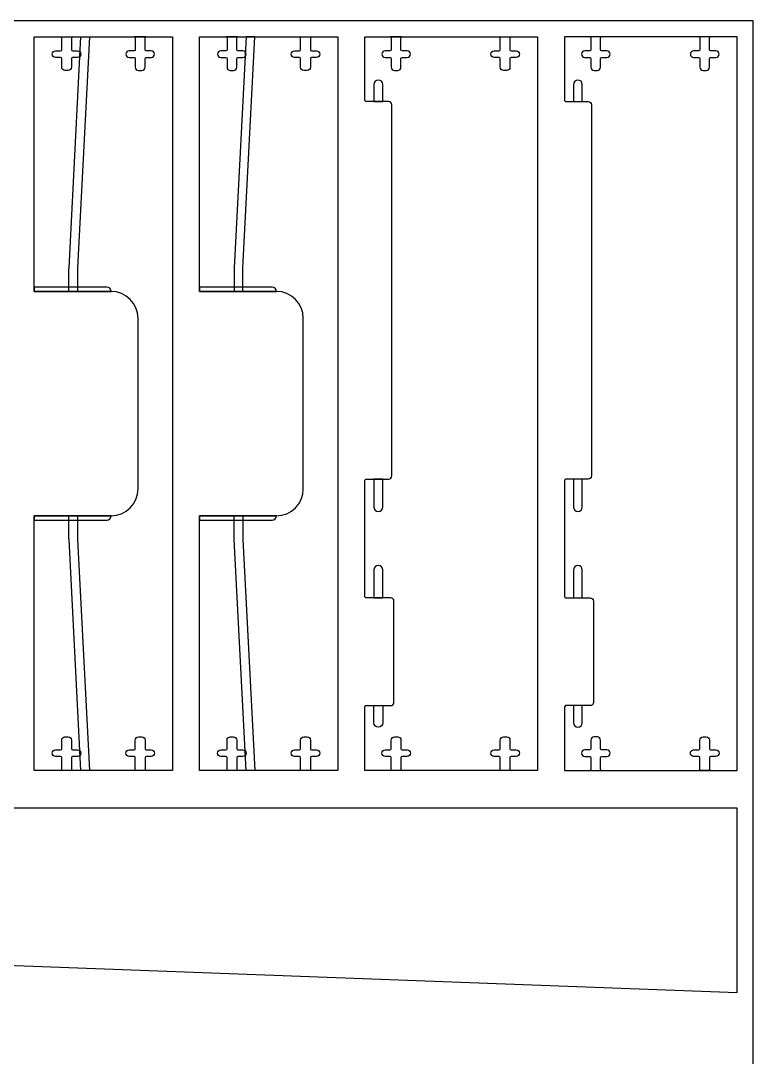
# Model space of a CAD drawing. Extents: x 150 to 6088, y 37 to 2750.
# Drawn here: x 3821 to 4500, y 1739 to 2700 of the extents above; entities that cross this region are included whole.
import ezdxf

# ---------------------------------------------------------------- set-up
doc = ezdxf.new("R2010")
doc.units = 0
doc.layers.add('00_Layout', color=7, linetype='CONTINUOUS')

msp = doc.modelspace()

# ---------------------------------------------------------------- linework, layer by layer
at = {"layer": '00_Layout', "color": 7}
for p, q in [((4499.990216, 2699.994092), (3249.992787, 2699.994092)), ((4499.990216, 200.007103), (4499.990216, 2699.994092)), ((3833.590914, 2449.010819), (3833.590914, 2684.99225)), ((3833.590914, 2684.99225), (3858.091277, 2684.99225)), ((3858.091277, 2684.997145), (3869.091306, 2684.997145)), ((3858.091277, 2684.99225), (3869.089983, 2684.99225)), ((3859.0914, 2673.107192), (3859.0914, 2684.007605)), ((3865.844081, 2471.015903), (3876.791987, 2684.99488)), ((3868.091977, 2684.007605), (3868.091977, 2673.107192)), ((3869.089983, 2684.99225), (3926.290129, 2684.99225)), ((3884.792969, 2684.99488), (3873.844535, 2471.015982)), ((3876.791987, 2684.99488), (3884.792969, 2684.99488)), ((3926.290129, 2684.99225), (3937.29148, 2684.99225)), ((3937.290422, 2684.997145), (3926.290394, 2684.997145)), ((3927.290517, 2684.007605), (3927.290517, 2673.107192)), ((3936.28977, 2673.107192), (3936.28977, 2684.007605)), ((3937.29148, 2684.99225), (3961.791844, 2684.99225)), ((3961.791844, 2684.99225), (3961.791844, 2005.003909)), ((3986.789623, 2449.010819), (3986.789623, 2684.99225)), ((3986.789623, 2684.99225), (4011.289986, 2684.99225)), ((4011.289986, 2684.99225), (4022.291337, 2684.99225)), ((4022.290279, 2684.997145), (4011.290251, 2684.997145)), ((4012.290374, 2684.007605), (4012.290374, 2673.107192)), ((4029.993341, 2684.99488), (4019.041996, 2471.015903)), ((4021.289627, 2673.107192), (4021.289627, 2684.007605)), ((4022.291337, 2684.99225), (4079.491484, 2684.99225)), ((4027.050917, 2471.015982), (4037.983741, 2684.99488)), ((4037.983741, 2684.99488), (4029.993341, 2684.99488)), ((4079.490955, 2684.997145), (4090.490718, 2684.997145)), ((4079.491484, 2684.99225), (4090.490189, 2684.99225)), ((4080.490813, 2673.107192), (4080.490813, 2684.007605)), ((4089.491389, 2684.007605), (4089.491389, 2673.107192)), ((4090.490189, 2684.99225), (4114.990552, 2684.99225)), ((4114.990552, 2684.99225), (4114.990552, 2005.003909)), ((4139.990977, 2625.990295), (4139.990977, 2684.99225)), ((4139.990977, 2684.99225), (4163.491218, 2684.99225)), ((4174.490452, 2684.997145), (4163.490424, 2684.997145)), ((4163.491218, 2684.99225), (4174.489923, 2684.99225)), ((4164.490547, 2684.007605), (4164.490547, 2673.107192)), ((4173.491123, 2673.107192), (4173.491123, 2684.007605)), ((4174.489923, 2684.99225), (4264.490394, 2684.99225)), ((4264.49013, 2684.997145), (4275.489364, 2684.997145)), ((4264.490394, 2684.99225), (4275.489099, 2684.99225)), ((4265.489459, 2673.107192), (4265.489459, 2684.007605)), ((4274.488977, 2684.007605), (4274.488977, 2673.107192)), ((4275.489099, 2684.99225), (4299.989463, 2684.99225)), ((4299.989463, 2684.99225), (4299.989463, 2005.003909)), ((4348.490128, 2684.99225), (4324.989888, 2684.99225)), ((4324.989888, 2684.99225), (4324.989888, 2625.990295)), ((4359.489892, 2684.997145), (4348.489864, 2684.997145)), ((4359.488834, 2684.99225), (4348.490128, 2684.99225)), ((4349.489987, 2684.007605), (4349.489987, 2673.107192)), ((4358.490563, 2673.107192), (4358.490563, 2684.007605)), ((4449.489305, 2684.99225), (4359.488834, 2684.99225)), ((4460.489862, 2684.997145), (4449.489305, 2684.997145)), ((4460.490656, 2684.99225), (4449.489305, 2684.99225)), ((4450.489692, 2684.007605), (4450.489692, 2673.107192)), ((4459.490268, 2673.107192), (4459.490268, 2684.007605)), ((4484.988373, 2684.99225), (4460.490656, 2684.99225)), ((4484.988373, 2005.003644), (4484.988373, 2684.99225)), ((3853.341752, 2672.104556), (3858.091277, 2672.104556)), ((3869.092099, 2672.104556), (3873.843212, 2672.104556)), ((3926.290394, 2672.104556), (3921.540604, 2672.104556)), ((3942.039418, 2672.104556), (3937.289893, 2672.104556)), ((4011.290251, 2672.104556), (4006.540461, 2672.104556)), ((4027.039275, 2672.104556), (4022.28975, 2672.104556)), ((4074.739842, 2672.104556), (4079.490955, 2672.104556)), ((4090.491512, 2672.104556), (4095.241037, 2672.104556)), ((4163.490424, 2672.104556), (4158.739312, 2672.104556)), ((4179.240771, 2672.104556), (4174.491246, 2672.104556)), ((4259.741134, 2672.104556), (4264.49013, 2672.104556)), ((4275.489364, 2672.104556), (4280.240477, 2672.104556)), ((4348.489864, 2672.104556), (4343.740339, 2672.104556)), ((4364.241534, 2672.104556), (4359.490686, 2672.104556)), ((4449.489305, 2672.104556), (4444.73925, 2672.104556)), ((4465.239387, 2672.104556), (4460.489862, 2672.104556)), ((3850.341119, 2669.006689), (3850.341119, 2669.096382)), ((3858.091277, 2665.998648), (3853.341752, 2665.998648)), ((3859.0914, 2657.000717), (3859.0914, 2664.995879)), ((3868.091977, 2664.995879), (3868.091447, 2657.000717)), ((3873.843212, 2665.998648), (3869.092099, 2665.998648)), ((3876.842522, 2669.096382), (3876.842522, 2669.006689)), ((3918.5405, 2669.096382), (3918.5405, 2669.006689)), ((3921.540604, 2665.998648), (3926.290394, 2665.998648)), ((3927.290517, 2664.995879), (3927.290252, 2657.000717)), ((3936.290299, 2657.000717), (3936.290299, 2664.995879)), ((3937.289893, 2665.998648), (3942.039418, 2665.998648)), ((3937.290157, 2665.998648), (3937.289893, 2665.998648)), ((3945.039522, 2669.006689), (3945.039522, 2669.096382)), ((4003.540357, 2669.096382), (4003.540357, 2669.006689)), ((4006.540461, 2665.998648), (4011.290251, 2665.998648)), ((4012.290374, 2664.995879), (4012.290374, 2657.000717)), ((4021.290421, 2657.000717), (4021.290421, 2664.995879)), ((4022.28975, 2665.998648), (4027.039275, 2665.998648)), ((4022.290279, 2665.998648), (4022.28975, 2665.998648)), ((4030.039379, 2669.006689), (4030.039379, 2669.096382)), ((4071.740267, 2669.006689), (4071.740267, 2669.096382)), ((4079.490955, 2665.998648), (4074.739842, 2665.998648)), ((4079.491484, 2665.998648), (4079.490955, 2665.998648)), ((4080.491607, 2657.000717), (4080.491607, 2664.995879)), ((4089.491389, 2664.995879), (4089.491389, 2657.000717)), ((4095.241037, 2665.998648), (4090.491512, 2665.998648)), ((4098.241406, 2669.096382), (4098.241406, 2669.006689)), ((4155.739737, 2669.096382), (4155.739737, 2669.006689)), ((4158.739312, 2665.998648), (4163.490424, 2665.998648)), ((4164.490547, 2664.995879), (4164.491341, 2657.000717)), ((4173.491123, 2657.000717), (4173.491123, 2664.995879)), ((4174.491246, 2665.998648), (4179.240771, 2665.998648)), ((4182.241404, 2669.006689), (4182.241404, 2669.096382)), ((4256.740501, 2669.006689), (4256.740501, 2669.096382)), ((4264.490659, 2665.998648), (4259.740869, 2665.998648)), ((4265.490782, 2657.000717), (4265.490782, 2664.995879)), ((4274.492945, 2664.995879), (4274.490564, 2657.000717)), ((4280.243916, 2665.998648), (4275.492804, 2665.998648)), ((4283.239258, 2669.096382), (4283.241903, 2669.006689)), ((4340.739706, 2669.096382), (4340.739706, 2669.006689)), ((4343.740339, 2665.998648), (4348.489864, 2665.998648)), ((4349.489987, 2664.995879), (4349.489987, 2657.000717)), ((4358.489769, 2657.000717), (4358.489769, 2664.995879)), ((4359.489892, 2665.998648), (4359.490686, 2665.998648)), ((4359.490686, 2665.998648), (4364.241534, 2665.998648)), ((4367.241108, 2669.006689), (4367.241108, 2669.096382)), ((4441.739411, 2669.096382), (4441.739411, 2669.006689)), ((4444.739515, 2665.998648), (4449.489305, 2665.998648)), ((4450.489163, 2664.995879), (4450.489163, 2657.000717)), ((4459.48921, 2657.000717), (4459.48921, 2664.995879)), ((4460.489333, 2665.998648), (4460.489862, 2665.998648)), ((4460.489862, 2665.998648), (4465.239387, 2665.998648)), ((4468.239756, 2669.006689), (4468.239756, 2669.096382)), ((3865.090814, 2654.005773), (3862.091769, 2654.005773)), ((3930.290091, 2654.005773), (3933.29046, 2654.005773)), ((4015.290213, 2654.005773), (4018.290581, 2654.005773)), ((4086.491285, 2654.005773), (4083.491181, 2654.005773)), ((4167.490651, 2654.005773), (4170.491019, 2654.005773)), ((4271.489931, 2654.005773), (4268.49115, 2654.005773)), ((4352.490355, 2654.005773), (4355.490459, 2654.005773)), ((4453.489531, 2654.005773), (4456.489635, 2654.005773)), ((4152.491454, 2644.99325), (4152.490661, 2644.99325)), ((4337.489306, 2644.99325), (4337.489571, 2644.99325)), ((4148.440692, 2640.945571), (4148.440692, 2625.011339)), ((4156.541423, 2625.011339), (4156.541423, 2640.945571)), ((4333.439603, 2640.945571), (4333.439603, 2625.011339)), ((4341.53901, 2625.011339), (4341.53901, 2640.945571)), ((4140.9911, 2625.011339), (4139.990977, 2625.990295)), ((4148.439105, 2625.011339), (4140.9911, 2625.011339)), ((4156.540629, 2625.011339), (4148.439105, 2625.011339)), ((4148.440692, 2625.011339), (4156.541423, 2625.011339)), ((4161.940498, 2625.006708), (4156.540629, 2625.011339)), ((4324.989888, 2625.990295), (4325.990011, 2625.011339)), ((4325.990011, 2625.011339), (4333.440661, 2625.011339)), ((4333.439603, 2625.011339), (4341.53901, 2625.011339)), ((4333.440661, 2625.011339), (4341.539539, 2625.011339)), ((4341.539539, 2625.011339), (4346.939673, 2625.006708)), ((4164.990079, 2278.058925), (4164.990079, 2621.947391)), ((4349.989519, 2621.947391), (4349.989519, 2278.05866)), ((3865.844875, 2471.015903), (3865.844081, 2471.015903)), ((3865.793811, 2453.093384), (3865.793811, 2468.971445)), ((3873.792148, 2468.971445), (3873.792148, 2453.093384)), ((4018.989344, 2468.971445), (4018.986699, 2453.093384)), ((4027.003556, 2453.093384), (4026.998265, 2468.971445)), ((3865.793546, 2453.093384), (3833.593824, 2453.093384)), ((3833.593824, 2453.093384), (3833.593824, 2448.994997)), ((3873.791883, 2453.093384), (3865.793546, 2453.093384)), ((3865.793811, 2448.994997), (3865.793811, 2453.093384)), ((3900.792553, 2453.093384), (3873.791883, 2453.093384)), ((3873.792148, 2453.093384), (3873.792148, 2448.994997)), ((4018.986699, 2453.093384), (3986.792269, 2453.093384)), ((3986.792269, 2453.093384), (3986.792269, 2448.994997)), ((4018.986699, 2453.093384), (4018.986699, 2448.994997)), ((4027.003556, 2453.093384), (4018.986699, 2453.093384)), ((4027.003556, 2448.994997), (4027.003556, 2453.093384)), ((4053.991527, 2453.093384), (4027.003556, 2453.093384)), ((4053.991262, 2453.093966), (4053.991527, 2453.093384)), ((3904.790399, 2449.006586), (3833.590914, 2449.010819)), ((3833.593824, 2448.994997), (3865.793282, 2448.994997)), ((3865.793282, 2448.994997), (3873.791618, 2448.994997)), ((3873.792148, 2448.994997), (3865.793811, 2448.994997)), ((3873.791618, 2448.994997), (3904.792516, 2448.994415)), ((3904.792516, 2448.994415), (3904.792516, 2449.093872)), ((4057.99096, 2449.006586), (3986.789623, 2449.010819)), ((3986.792269, 2448.994997), (4018.986699, 2448.994997)), ((4018.986699, 2448.994997), (4027.003556, 2448.994997)), ((4018.986699, 2448.994997), (4027.003556, 2448.994997)), ((4027.003556, 2448.994997), (4057.986197, 2448.994997)), ((4057.986197, 2448.994997), (4057.988843, 2449.094454)), ((3929.790559, 2266.00091), (3929.790559, 2424.005103)), ((4082.990326, 2266.00091), (4082.990326, 2424.005103)), ((4139.990977, 2274.016418), (4140.9911, 2274.995374)), ((4139.990977, 2166.003152), (4139.990977, 2274.016418)), ((4140.9911, 2274.995374), (4148.439105, 2274.995374)), ((4156.539041, 2274.994739), (4148.438311, 2274.994739)), ((4148.438311, 2274.994739), (4148.438311, 2249.059279)), ((4148.439105, 2274.995374), (4156.540629, 2274.995374)), ((4156.539041, 2249.059279), (4156.539041, 2274.994739)), ((4156.540629, 2274.995374), (4161.940498, 2274.999607)), ((4325.990011, 2274.995109), (4324.989888, 2274.016153)), ((4324.989888, 2274.016153), (4324.989888, 2166.002888)), ((4333.440661, 2274.995109), (4325.990011, 2274.995109)), ((4341.539539, 2274.995109), (4333.440661, 2274.995109)), ((4341.539804, 2274.994739), (4333.440661, 2274.994739)), ((4333.440661, 2274.994739), (4333.440661, 2249.059279)), ((4346.939673, 2274.999343), (4341.539539, 2274.995109)), ((4341.540333, 2249.059279), (4341.539804, 2274.994739)), ((4346.939673, 2274.999343), (4346.939673, 2274.999343)), ((3833.590914, 2240.995855), (3904.790399, 2240.999294)), ((3833.590914, 2005.003909), (3833.590914, 2240.995855)), ((3865.793282, 2240.995907), (3833.59356, 2240.995907)), ((3833.59356, 2240.995907), (3833.59356, 2236.894875)), ((3865.792488, 2236.894822), (3865.792488, 2240.995855)), ((3865.792488, 2240.995855), (3873.790825, 2240.995855)), ((3873.791618, 2240.995907), (3865.793282, 2240.995907)), ((3873.790825, 2240.995855), (3873.790825, 2236.894822)), ((3904.79278, 2240.995907), (3873.791618, 2240.995907)), ((3904.79278, 2240.895181), (3904.79278, 2240.995907)), ((3986.789623, 2240.995855), (4057.99096, 2240.999294)), ((3986.789623, 2005.003909), (3986.789623, 2240.995855)), ((4018.986699, 2240.995907), (3986.792269, 2240.995907)), ((3986.792269, 2240.995907), (3986.792269, 2236.894875)), ((4018.986434, 2236.894822), (4018.986434, 2240.995855)), ((4018.986434, 2240.995855), (4027.003292, 2240.995855)), ((4027.003556, 2240.995907), (4018.986699, 2240.995907)), ((4027.003292, 2240.995855), (4027.003292, 2236.894822)), ((4057.986197, 2240.995907), (4027.003556, 2240.995907)), ((4057.989108, 2240.895181), (4057.986197, 2240.995907)), ((4152.488279, 2245.011612), (4152.489073, 2245.011612)), ((3833.59356, 2236.894875), (3865.793282, 2236.894875)), ((3865.792488, 2221.017396), (3865.792488, 2236.894822)), ((3865.793282, 2236.894875), (3873.792148, 2236.894875)), ((3873.790825, 2236.894822), (3873.790825, 2221.017396)), ((3873.792148, 2236.894875), (3900.792818, 2236.894928)), ((3986.792269, 2236.894875), (4018.986699, 2236.894875)), ((4018.98908, 2221.017396), (4018.986434, 2236.894822)), ((4018.986699, 2236.894875), (4027.003556, 2236.894875)), ((4027.003292, 2236.894822), (4026.998, 2221.017396)), ((4027.003556, 2236.894875), (4053.991527, 2236.894928)), ((3865.791694, 2221.017396), (3865.792488, 2221.017396)), ((3876.790928, 2004.995972), (3865.843023, 2218.974288)), ((3873.843477, 2218.974208), (3884.791911, 2004.995972)), ((4029.993077, 2004.995972), (4019.041732, 2218.974288)), ((4027.050387, 2218.974208), (4037.983476, 2004.995972)), ((4148.440692, 2190.95283), (4148.440692, 2165.002395)), ((4156.540629, 2165.002395), (4156.540629, 2190.95283)), ((4333.439603, 2190.95283), (4333.439603, 2165.002395)), ((4341.539539, 2165.002395), (4341.539539, 2190.95283)), ((4140.9911, 2165.00303), (4139.990977, 2166.003152)), ((4148.439105, 2165.00303), (4140.9911, 2165.00303)), ((4156.540629, 2165.00303), (4148.439105, 2165.00303)), ((4148.440692, 2165.002395), (4156.540629, 2165.002395)), ((4163.940479, 2165.00303), (4156.540629, 2165.00303)), ((4324.989888, 2166.002888), (4325.990011, 2165.002765)), ((4325.990011, 2165.002765), (4333.440661, 2165.002765)), ((4333.439603, 2165.002395), (4341.539539, 2165.002395)), ((4333.440661, 2165.002765), (4341.539539, 2165.002765)), ((4341.539539, 2165.002765), (4348.939654, 2165.002765)), ((4166.99006, 2068.05361), (4166.99006, 2161.95239)), ((4351.989764, 2161.952126), (4351.989764, 2068.053345)), ((4139.990977, 2064.003218), (4140.9911, 2065.003341)), ((4139.990977, 2005.003909), (4139.990977, 2064.003218)), ((4140.9911, 2065.003341), (4148.439105, 2065.003341)), ((4148.439105, 2065.003341), (4156.540629, 2065.003341)), ((4148.439105, 2049.05379), (4148.439105, 2065.003341)), ((4148.439105, 2065.003341), (4156.539835, 2065.003341)), ((4156.539835, 2065.003341), (4156.539041, 2049.05379)), ((4156.540629, 2065.003341), (4163.940479, 2065.003288)), ((4325.990011, 2065.003077), (4324.989888, 2064.002954)), ((4324.989888, 2064.002954), (4324.989888, 2005.003644)), ((4333.440661, 2065.003077), (4325.990011, 2065.003077)), ((4341.539804, 2065.003341), (4333.440661, 2065.003341)), ((4333.440661, 2065.003341), (4333.440661, 2049.05379)), ((4341.539539, 2065.003077), (4333.440661, 2065.003077)), ((4348.939654, 2065.003024), (4341.539539, 2065.003077)), ((4341.540333, 2049.05379), (4341.539804, 2065.003341)), ((3859.088225, 2025.003508), (3859.088225, 2033.002665)), ((3862.088858, 2036.003298), (3865.087639, 2036.003298)), ((3868.088272, 2033.002665), (3868.088272, 2025.003508)), ((3927.291575, 2025.002714), (3927.291575, 2033.001871)), ((3930.291679, 2036.002504), (3933.291783, 2036.002504)), ((3936.291622, 2033.001871), (3936.291622, 2025.002714)), ((4012.291432, 2025.002714), (4012.291432, 2033.001871)), ((4015.291536, 2036.002504), (4018.29164, 2036.002504)), ((4021.291479, 2033.001871), (4021.291479, 2025.002714)), ((4080.488961, 2025.003535), (4080.488961, 2033.002692)), ((4083.488271, 2036.003298), (4086.488639, 2036.003298)), ((4089.488743, 2033.002692), (4089.488743, 2025.003535)), ((4164.489224, 2025.002714), (4164.489224, 2033.001871)), ((4167.488534, 2036.002504), (4170.488903, 2036.002504)), ((4173.489007, 2033.001871), (4173.489007, 2025.002714)), ((4265.488665, 2025.002714), (4265.488665, 2033.001871)), ((4268.489033, 2036.002504), (4271.488079, 2036.002504)), ((4274.488712, 2033.001871), (4274.488712, 2025.002714)), ((4349.489193, 2033.001871), (4349.489193, 2025.002714)), ((4355.489665, 2036.002504), (4352.489561, 2036.002504)), ((4358.48924, 2025.002714), (4358.48924, 2033.001871)), ((4450.490486, 2025.002714), (4450.490486, 2033.001871)), ((4453.49059, 2036.002504), (4456.490694, 2036.002504)), ((4459.490533, 2033.001871), (4459.490533, 2025.002714)), ((3850.340326, 2020.90229), (3850.33768, 2021.002885)), ((3853.336461, 2024.003279), (3853.338577, 2024.003597)), ((3853.338577, 2024.003597), (3858.088102, 2024.003465)), ((3869.088395, 2024.003465), (3873.839243, 2024.003597)), ((3876.838818, 2021.003546), (3876.838818, 2020.902608)), ((3918.541559, 2020.902475), (3918.541559, 2021.002752)), ((3921.541927, 2024.002803), (3926.291452, 2024.002671)), ((3937.291745, 2024.002671), (3942.04127, 2024.002803)), ((3945.041109, 2021.002752), (3945.041109, 2020.902475)), ((4003.541416, 2020.902475), (4003.541416, 2021.002752)), ((4006.541784, 2024.002803), (4011.291309, 2024.002671)), ((4022.291602, 2024.002671), (4027.041127, 2024.002803)), ((4030.040966, 2021.002752), (4030.040966, 2020.902475)), ((4071.739209, 2020.902608), (4071.739209, 2021.003228)), ((4074.73799, 2024.003597), (4079.488838, 2024.003465)), ((4090.488866, 2024.003465), (4095.238391, 2024.003597)), ((4098.23876, 2021.003546), (4098.23876, 2020.902634)), ((4155.738678, 2020.902475), (4155.738678, 2021.002752)), ((4158.738253, 2024.002803), (4163.489101, 2024.002671)), ((4174.489129, 2024.002671), (4179.238654, 2024.002803)), ((4182.239288, 2021.002752), (4182.239288, 2020.902475)), ((4256.738384, 2020.902475), (4256.738384, 2021.002752)), ((4259.739017, 2024.002803), (4264.488542, 2024.002671)), ((4275.48857, 2024.002671), (4280.239683, 2024.002803)), ((4283.238993, 2021.002752), (4283.238993, 2020.902475)), ((4340.738912, 2021.002752), (4340.738912, 2020.902475)), ((4348.48907, 2024.002671), (4343.739545, 2024.002803)), ((4364.240211, 2024.002803), (4359.489098, 2024.002671)), ((4367.239521, 2020.902475), (4367.239521, 2021.002752)), ((4441.740469, 2020.902475), (4441.740469, 2021.002752)), ((4444.740838, 2024.002803), (4449.490363, 2024.002671)), ((4460.490391, 2024.002671), (4465.240181, 2024.002803)), ((4468.24002, 2021.002752), (4468.24002, 2020.902475)), ((3858.089955, 2017.902319), (3853.340429, 2017.902319)), ((3859.090077, 2006.003635), (3859.090077, 2016.902381)), ((3868.089595, 2016.902063), (3868.089595, 2006.003318)), ((3873.840037, 2017.902319), (3869.089454, 2017.902319)), ((3926.291452, 2017.902821), (3921.541927, 2017.902821)), ((3927.291575, 2006.003714), (3927.291575, 2016.902751)), ((3936.291622, 2016.902751), (3936.291622, 2006.003714)), ((3942.04127, 2017.902821), (3937.291745, 2017.902821)), ((4011.291309, 2017.902821), (4006.541784, 2017.902821)), ((4012.291432, 2006.003714), (4012.291432, 2016.902751)), ((4021.291479, 2016.902751), (4021.291479, 2006.003714)), ((4027.041127, 2017.902821), (4022.291602, 2017.902821)), ((4079.489632, 2017.902319), (4074.739313, 2017.902636)), ((4080.489225, 2006.003635), (4080.489225, 2016.902381)), ((4089.488479, 2016.902063), (4089.488479, 2006.003318)), ((4095.239185, 2017.902319), (4090.489131, 2017.902319)), ((4163.489101, 2017.902821), (4158.738253, 2017.902821)), ((4164.489224, 2006.003714), (4164.489224, 2016.902751)), ((4173.489007, 2016.902751), (4173.489007, 2006.003714)), ((4179.238654, 2017.902821), (4174.489129, 2017.902821)), ((4264.488542, 2017.902821), (4259.739017, 2017.902821)), ((4265.488665, 2006.003714), (4265.488665, 2016.902751)), ((4274.488712, 2016.902751), (4274.488712, 2006.003714)), ((4280.239683, 2017.902821), (4275.48857, 2017.902821)), ((4343.739545, 2017.902821), (4348.48907, 2017.902821)), ((4349.489193, 2016.902751), (4349.489193, 2006.003714)), ((4358.48924, 2006.003714), (4358.48924, 2016.902751)), ((4359.489098, 2017.902821), (4364.240211, 2017.902821)), ((4449.490363, 2017.902821), (4444.740838, 2017.902821)), ((4450.490486, 2006.003714), (4450.490486, 2016.902751)), ((4459.490004, 2016.902751), (4459.490004, 2006.003714)), ((4459.490533, 2016.902751), (4459.490004, 2016.902751)), ((4465.240181, 2017.902821), (4460.490391, 2017.902821)), ((3858.091277, 2005.003909), (3833.590914, 2005.003909)), ((3869.089189, 2005.003592), (3858.089955, 2005.003592)), ((3869.089983, 2005.003909), (3858.091277, 2005.003909)), ((3926.290129, 2005.003909), (3869.089983, 2005.003909)), ((3884.791911, 2004.995972), (3876.790928, 2004.995972)), ((3937.29148, 2005.003909), (3926.290129, 2005.003909)), ((3937.291745, 2005.003618), (3926.291452, 2005.003618)), ((3927.292104, 2006.003714), (3927.291575, 2006.003714)), ((3961.791844, 2005.003909), (3937.29148, 2005.003909)), ((4011.289986, 2005.003909), (3986.789623, 2005.003909)), ((4022.291337, 2005.003909), (4011.289986, 2005.003909)), ((4022.291602, 2005.003618), (4011.291309, 2005.003618)), ((4012.291961, 2006.003714), (4012.291432, 2006.003714)), ((4079.491484, 2005.003909), (4022.291337, 2005.003909)), ((4037.983476, 2004.995972), (4029.993077, 2004.995972)), ((4090.489131, 2005.003433), (4079.489632, 2005.003433)), ((4090.490189, 2005.003909), (4079.491484, 2005.003909)), ((4114.990552, 2005.003909), (4090.490189, 2005.003909)), ((4163.491218, 2005.003909), (4139.990977, 2005.003909)), ((4174.489129, 2005.003618), (4163.489101, 2005.003618)), ((4174.489923, 2005.003909), (4163.491218, 2005.003909)), ((4164.488166, 2006.003714), (4164.489224, 2006.003714)), ((4264.490394, 2005.003909), (4174.489923, 2005.003909)), ((4275.48857, 2005.003618), (4264.488542, 2005.003618)), ((4275.489099, 2005.003909), (4264.490394, 2005.003909)), ((4265.487871, 2006.003714), (4265.488665, 2006.003714)), ((4299.989463, 2005.003909), (4275.489099, 2005.003909)), ((4324.989888, 2005.003644), (4348.490128, 2005.003644)), ((4348.489864, 2005.003618), (4359.489098, 2005.003618)), ((4348.490128, 2005.003644), (4359.488834, 2005.003644)), ((4359.488834, 2005.003644), (4449.489305, 2005.003644)), ((4449.489305, 2005.003644), (4460.490656, 2005.003644)), ((4460.489862, 2005.003618), (4449.489834, 2005.003618)), ((4460.490656, 2005.003644), (4484.988373, 2005.003644)), ((4484.988373, 1970.002256), (3790.990444, 1970.002256)), ((4484.988373, 1799.005065), (4484.988373, 1970.002256)), ((3790.990444, 1825.002967), (4484.988373, 1799.005065))]:
    msp.add_line(p, q, dxfattribs=at)
for points in [[(3859.0914, 2684.007605), (3859.0914, 2684.554257), (3858.643462, 2685.00205), (3858.091277, 2684.997145)], [(3869.091306, 2684.997145), (3868.54018, 2685.00204), (3868.092506, 2684.554246), (3868.091977, 2684.007605)], [(3926.290394, 2684.997145), (3926.842843, 2685.00204), (3927.290781, 2684.554246), (3927.290517, 2684.007605)], [(3936.28977, 2684.007605), (3936.28977, 2684.554246), (3936.737179, 2685.002034), (3937.290422, 2684.997145)], [(4011.290251, 2684.997145), (4011.8427, 2685.00204), (4012.290638, 2684.554246), (4012.290374, 2684.007605)], [(4021.289627, 2684.007605), (4021.289627, 2684.554257), (4021.737036, 2685.00205), (4022.290279, 2684.997145)], [(4080.490813, 2684.007605), (4080.490813, 2684.554257), (4080.04261, 2685.00205), (4079.490955, 2684.997145)], [(4090.490718, 2684.997145), (4089.939063, 2685.00204), (4089.491389, 2684.554246), (4089.491389, 2684.007605)], [(4163.490424, 2684.997145), (4164.042079, 2685.00204), (4164.490018, 2684.554257), (4164.490547, 2684.007605)], [(4173.491123, 2684.007605), (4173.491123, 2684.554246), (4173.939062, 2685.002034), (4174.490452, 2684.997145)], [(4265.489459, 2684.007605), (4265.489459, 2684.554257), (4265.041785, 2685.00205), (4264.49013, 2684.997145)], [(4275.489364, 2684.997145), (4274.93718, 2685.00204), (4274.489506, 2684.554246), (4274.488977, 2684.007605)], [(4348.489864, 2684.997145), (4349.042048, 2685.00204), (4349.489722, 2684.554257), (4349.489987, 2684.007605)], [(4358.490563, 2684.007605), (4358.490563, 2684.554246), (4358.938766, 2685.002034), (4359.489892, 2684.997145)], [(4449.489305, 2684.997145), (4450.042018, 2685.00204), (4450.489692, 2684.554257), (4450.489692, 2684.007605)], [(4459.490268, 2684.007605), (4459.490268, 2684.554246), (4459.937413, 2685.002034), (4460.489862, 2684.997145)], [(3850.341119, 2669.096382), (3850.341119, 2670.758835), (3851.684141, 2672.102045), (3853.341752, 2672.104556)], [(3858.091277, 2672.104556), (3858.643197, 2672.10191), (3859.090871, 2672.549664), (3859.0914, 2673.107192)], [(3868.091977, 2673.107192), (3868.091977, 2672.549674), (3868.54018, 2672.102048), (3869.092099, 2672.104556)], [(3873.843212, 2672.104556), (3875.4995, 2672.102175), (3876.842522, 2670.758835), (3876.842522, 2669.096382)], [(3921.540604, 2672.104556), (3919.883787, 2672.102175), (3918.5405, 2670.758835), (3918.5405, 2669.096382)], [(3927.290517, 2673.107192), (3927.290517, 2672.549674), (3926.842843, 2672.102048), (3926.290394, 2672.104556)], [(3937.289893, 2672.104556), (3936.737179, 2672.102175), (3936.289505, 2672.549674), (3936.28977, 2673.107192)], [(3945.039522, 2669.096382), (3945.039522, 2670.758835), (3943.6965, 2672.102045), (3942.039418, 2672.104556)], [(4006.540461, 2672.104556), (4004.883644, 2672.102175), (4003.540357, 2670.758835), (4003.540357, 2669.096382)], [(4012.290374, 2673.107192), (4012.290374, 2672.549674), (4011.8427, 2672.102048), (4011.290251, 2672.104556)], [(4022.28975, 2672.104556), (4021.737036, 2672.10191), (4021.289362, 2672.549664), (4021.289627, 2673.107192)], [(4030.039379, 2669.096382), (4030.039379, 2670.758835), (4028.696092, 2672.102045), (4027.039275, 2672.104556)], [(4071.740267, 2669.096382), (4071.740267, 2670.758835), (4073.083289, 2672.102045), (4074.739842, 2672.104556)], [(4079.490955, 2672.104556), (4080.04261, 2672.10191), (4080.490284, 2672.549664), (4080.490813, 2673.107192)], [(4089.491389, 2673.107192), (4089.491654, 2672.549674), (4089.939328, 2672.102048), (4090.491512, 2672.104556)], [(4095.241037, 2672.104556), (4096.898383, 2672.102175), (4098.24167, 2670.758835), (4098.241406, 2669.096382)], [(4158.739312, 2672.104556), (4157.083023, 2672.102175), (4155.739737, 2670.758835), (4155.739737, 2669.096382)], [(4164.490547, 2673.107192), (4164.490547, 2672.549664), (4164.042079, 2672.102032), (4163.490424, 2672.104556)], [(4174.491246, 2672.104556), (4173.939062, 2672.102175), (4173.491388, 2672.549674), (4173.491123, 2673.107192)], [(4182.241404, 2669.096382), (4182.241404, 2670.758835), (4180.898118, 2672.102045), (4179.240771, 2672.104556)], [(4256.740501, 2669.096382), (4256.740501, 2670.758835), (4258.083523, 2672.102045), (4259.741134, 2672.104556)], [(4264.49013, 2672.104556), (4265.04152, 2672.10191), (4265.489194, 2672.549664), (4265.489459, 2673.107192)], [(4274.488977, 2673.107192), (4274.488977, 2672.549674), (4274.936915, 2672.102048), (4275.489364, 2672.104556)], [(4280.240477, 2672.104556), (4281.896236, 2672.102175), (4283.239258, 2670.758835), (4283.239258, 2669.096382)], [(4343.740339, 2672.104556), (4342.082728, 2672.102175), (4340.739706, 2670.758835), (4340.739706, 2669.096382)], [(4349.489987, 2673.107192), (4349.489987, 2672.549664), (4349.041783, 2672.102032), (4348.489864, 2672.104556)], [(4359.490686, 2672.104556), (4358.938766, 2672.102175), (4358.491092, 2672.549674), (4358.490563, 2673.107192)], [(4367.241108, 2669.096382), (4367.241108, 2670.758835), (4365.898086, 2672.102045), (4364.241534, 2672.104556)], [(4444.73925, 2672.104556), (4443.081904, 2672.102175), (4441.738882, 2670.758835), (4441.739411, 2669.096382)], [(4450.489692, 2673.107192), (4450.489692, 2672.549664), (4450.042018, 2672.102032), (4449.489305, 2672.104556)], [(4460.489862, 2672.104556), (4459.937413, 2672.102175), (4459.489739, 2672.549674), (4459.490268, 2673.107192)], [(4468.239756, 2669.096382), (4468.239756, 2670.758835), (4466.896469, 2672.102045), (4465.239387, 2672.104556)], [(3853.341752, 2665.998648), (3851.684406, 2666.002087), (3850.341119, 2667.345133), (3850.341119, 2669.006689)], [(3859.0914, 2664.995879), (3859.0914, 2665.554305), (3858.643462, 2666.002098), (3858.091277, 2665.998648)], [(3869.092099, 2665.998648), (3868.54018, 2666.002087), (3868.092506, 2665.554294), (3868.091977, 2664.995879)], [(3876.842522, 2669.006689), (3876.842522, 2667.345133), (3875.499235, 2666.002084), (3873.843212, 2665.998648)], [(3918.5405, 2669.006689), (3918.5405, 2667.345133), (3919.883787, 2666.002084), (3921.540604, 2665.998648)], [(3926.290394, 2665.998648), (3926.842843, 2666.002087), (3927.290781, 2665.554294), (3927.290517, 2664.995879)], [(3936.290299, 2664.995879), (3936.290299, 2665.554294), (3936.737444, 2666.002082), (3937.290157, 2665.998648)], [(3942.039418, 2665.998648), (3943.696235, 2666.002087), (3945.039522, 2667.345133), (3945.039522, 2669.006689)], [(4003.540357, 2669.006689), (4003.540357, 2667.345133), (4004.883644, 2666.002084), (4006.540461, 2665.998648)], [(4011.290251, 2665.998648), (4011.8427, 2666.002087), (4012.290638, 2665.554294), (4012.290374, 2664.995879)], [(4021.290421, 2664.995879), (4021.290421, 2665.554305), (4021.737566, 2666.002098), (4022.290279, 2665.998648)], [(4027.039275, 2665.998648), (4028.696092, 2666.002087), (4030.039114, 2667.345133), (4030.039379, 2669.006689)], [(4074.739842, 2665.998648), (4073.083554, 2666.002087), (4071.740267, 2667.345133), (4071.740267, 2669.006689)], [(4080.491607, 2664.995879), (4080.491607, 2665.554305), (4080.043139, 2666.002098), (4079.491484, 2665.998648)], [(4090.491512, 2665.998648), (4089.939063, 2666.002087), (4089.491389, 2665.554294), (4089.491389, 2664.995879)], [(4098.241406, 2669.006689), (4098.241406, 2667.345133), (4096.898383, 2666.002084), (4095.241037, 2665.998648)], [(4155.739737, 2669.006689), (4155.739737, 2667.345133), (4157.083023, 2666.002084), (4158.739312, 2665.998648)], [(4163.490424, 2665.998648), (4164.042079, 2666.002087), (4164.490018, 2665.554305), (4164.490547, 2664.995879)], [(4173.491123, 2664.995879), (4173.491123, 2665.554294), (4173.939062, 2666.002082), (4174.491246, 2665.998648)], [(4179.240771, 2665.998648), (4180.898118, 2666.002087), (4182.24114, 2667.345133), (4182.241404, 2669.006689)], [(4259.740869, 2665.998648), (4258.083523, 2666.002087), (4256.740501, 2667.345133), (4256.740501, 2669.006689)], [(4265.490782, 2664.995879), (4265.490782, 2665.554305), (4265.042843, 2666.002098), (4264.490659, 2665.998648)], [(4275.492804, 2665.998648), (4274.940884, 2666.002087), (4274.49321, 2665.554294), (4274.492945, 2664.995879)], [(4283.241903, 2669.006689), (4283.244549, 2667.345133), (4281.900204, 2666.002084), (4280.243916, 2665.998648)], [(4340.739706, 2669.006689), (4340.739706, 2667.345133), (4342.082992, 2666.002084), (4343.740339, 2665.998648)], [(4348.489864, 2665.998648), (4349.042048, 2666.002087), (4349.489722, 2665.554305), (4349.489987, 2664.995879)], [(4358.489769, 2664.995879), (4358.489769, 2665.554294), (4358.937972, 2666.002082), (4359.489892, 2665.998648)], [(4364.241534, 2665.998648), (4365.897822, 2666.002087), (4367.241108, 2667.345133), (4367.241108, 2669.006689)], [(4441.739411, 2669.006689), (4441.739411, 2667.345133), (4443.082433, 2666.002084), (4444.739515, 2665.998648)], [(4449.489305, 2665.998648), (4450.041753, 2666.002087), (4450.489427, 2665.554305), (4450.489163, 2664.995879)], [(4459.48921, 2664.995879), (4459.48921, 2665.554294), (4459.936355, 2666.002082), (4460.489333, 2665.998648)], [(4465.239387, 2665.998648), (4466.89594, 2666.002087), (4468.238962, 2667.345133), (4468.239756, 2669.006689)], [(3862.091769, 2654.005773), (3860.434422, 2654.001936), (3859.0914, 2655.345154), (3859.0914, 2657.000717)], [(3868.091447, 2657.000717), (3868.091447, 2655.345143), (3866.748161, 2654.001933), (3865.090814, 2654.005773)], [(3927.290252, 2657.000717), (3927.290252, 2655.345143), (3928.633274, 2654.001933), (3930.290091, 2654.005773)], [(3933.29046, 2654.005773), (3934.947013, 2654.001936), (3936.290299, 2655.345143), (3936.290299, 2657.000717)], [(4012.290374, 2657.000717), (4012.290374, 2655.345143), (4013.633396, 2654.001933), (4015.290213, 2654.005773)], [(4018.290581, 2654.005773), (4019.947134, 2654.001936), (4021.290421, 2655.345143), (4021.290421, 2657.000717)], [(4083.491181, 2654.005773), (4081.834629, 2654.001936), (4080.491607, 2655.345154), (4080.491607, 2657.000717)], [(4089.491389, 2657.000717), (4089.491654, 2655.345143), (4088.148367, 2654.001933), (4086.491285, 2654.005773)], [(4164.491341, 2657.000717), (4164.491341, 2655.345143), (4165.834363, 2654.001933), (4167.490651, 2654.005773)], [(4170.491019, 2654.005773), (4172.148101, 2654.001936), (4173.491388, 2655.345143), (4173.491123, 2657.000717)], [(4268.49115, 2654.005773), (4266.833804, 2654.001936), (4265.490517, 2655.345154), (4265.490782, 2657.000717)], [(4274.490564, 2657.000717), (4274.490564, 2655.345143), (4273.147542, 2654.001933), (4271.489931, 2654.005773)], [(4349.489987, 2657.000717), (4349.489987, 2655.345143), (4350.833009, 2654.001933), (4352.490355, 2654.005773)], [(4355.490459, 2654.005773), (4357.146747, 2654.001936), (4358.490034, 2655.345143), (4358.489769, 2657.000717)], [(4450.489163, 2657.000717), (4450.489163, 2655.345154), (4451.83245, 2654.001949), (4453.489531, 2654.005773)], [(4456.489635, 2654.005773), (4458.146188, 2654.001936), (4459.48921, 2655.345143), (4459.48921, 2657.000717)], [(4152.490661, 2644.99325), (4150.257317, 2644.99325), (4148.445455, 2643.185285), (4148.440692, 2640.945571)], [(4156.541423, 2640.945571), (4156.536131, 2643.185285), (4154.724797, 2644.99325), (4152.491454, 2644.99325)], [(4337.489571, 2644.99325), (4335.256228, 2644.99325), (4333.444365, 2643.185285), (4333.439603, 2640.945571)], [(4341.53901, 2640.945571), (4341.533718, 2643.185285), (4339.722649, 2644.99325), (4337.489306, 2644.99325)], [(4164.990079, 2621.947391), (4164.990079, 2623.636471), (4163.624568, 2625.00207), (4161.940498, 2625.006708)], [(4346.939673, 2625.006708), (4348.624272, 2625.002078), (4349.989783, 2623.636471), (4349.989519, 2621.947391)], [(3865.793811, 2468.971445), (3865.793811, 2469.653487), (3865.809686, 2470.334919), (3865.844875, 2471.015903)], [(3873.844535, 2471.015982), (3873.809875, 2470.335025), (3873.792412, 2469.653539), (3873.792148, 2468.971445)], [(4019.041996, 2471.015903), (4019.009453, 2470.334919), (4018.99199, 2469.653487), (4018.989344, 2468.971445)], [(4026.998265, 2468.971445), (4026.992973, 2469.653539), (4027.008848, 2470.335025), (4027.050917, 2471.015982)], [(3904.792516, 2449.093872), (3904.792516, 2451.302529), (3903.001819, 2453.093384), (3900.792553, 2453.093384)], [(4057.988843, 2449.094454), (4057.991489, 2451.303111), (4056.201057, 2453.09394), (4053.991262, 2453.093966)], [(3929.790559, 2424.005103), (3929.790559, 2437.809523), (3918.59765, 2449.002352), (3904.790399, 2449.006586)], [(4082.990326, 2424.005103), (4082.990326, 2437.809523), (4071.797417, 2449.002352), (4057.99096, 2449.006586)], [(4161.940498, 2274.999607), (4163.624568, 2275.003576), (4164.990079, 2276.369193), (4164.990079, 2278.058925)], [(4349.989519, 2278.05866), (4349.989519, 2276.368929), (4348.624272, 2275.003311), (4346.939673, 2274.999343)], [(3904.790399, 2240.999294), (3918.597915, 2241.002734), (3929.790824, 2252.195722), (3929.790559, 2266.00091)], [(4057.99096, 2240.999294), (4071.797417, 2241.002734), (4082.990326, 2252.195722), (4082.990326, 2266.00091)], [(4148.438311, 2249.059279), (4148.443603, 2246.819559), (4150.254936, 2245.011612), (4152.488279, 2245.011612)], [(4152.489073, 2245.011612), (4154.722416, 2245.011612), (4156.534279, 2246.819559), (4156.539041, 2249.059279)], [(4333.440661, 2249.059279), (4333.445953, 2246.819559), (4335.257286, 2245.011612), (4337.490629, 2245.011612)], [(4337.490629, 2245.011612), (4339.723972, 2245.011612), (4341.535835, 2246.819559), (4341.540333, 2249.059279)], [(3900.792818, 2236.894928), (3903.002084, 2236.895007), (3904.79278, 2238.685862), (3904.79278, 2240.895181)], [(4053.991527, 2236.894928), (4056.201322, 2236.895033), (4057.992018, 2238.685862), (4057.989108, 2240.895181)], [(3865.843023, 2218.974288), (3865.808892, 2219.654583), (3865.791429, 2220.336016), (3865.791694, 2221.017396)], [(3873.790825, 2221.017396), (3873.790825, 2220.335963), (3873.809345, 2219.654477), (3873.843477, 2218.974208)], [(4019.041732, 2218.974288), (4019.009188, 2219.654583), (4018.991726, 2220.336016), (4018.98908, 2221.017396)], [(4026.998, 2221.017396), (4026.992708, 2220.335963), (4027.008583, 2219.654477), (4027.050387, 2218.974208)], [(4152.490661, 2194.994279), (4150.257317, 2194.994279), (4148.445455, 2193.186332), (4148.440692, 2190.95283)], [(4156.540629, 2190.95283), (4156.535337, 2193.186332), (4154.724004, 2194.994279), (4152.490661, 2194.994279)], [(4337.489571, 2194.994279), (4335.256228, 2194.994279), (4333.444365, 2193.186332), (4333.439603, 2190.95283)], [(4341.539539, 2190.95283), (4341.534248, 2193.186332), (4339.722914, 2194.994279), (4337.489571, 2194.994279)], [(4166.99006, 2161.95239), (4166.99006, 2163.637492), (4165.624549, 2165.00303), (4163.940479, 2165.00303)], [(4348.939654, 2165.002765), (4350.623988, 2165.002765), (4351.989764, 2163.637227), (4351.989764, 2161.952126)], [(4163.940479, 2065.003288), (4165.624549, 2065.003235), (4166.99006, 2066.368773), (4166.99006, 2068.05361)], [(4351.989764, 2068.053345), (4351.989764, 2066.368509), (4350.623988, 2065.002971), (4348.939654, 2065.003024)], [(4152.489073, 2044.994614), (4150.248851, 2044.994614), (4148.434342, 2046.813144), (4148.439105, 2049.05379)], [(4156.539041, 2049.05379), (4156.544333, 2046.813144), (4154.729031, 2044.994614), (4152.489073, 2044.994614)], [(4333.440661, 2049.05379), (4333.435369, 2046.813144), (4335.250407, 2044.994614), (4337.490629, 2044.994614)], [(4337.490629, 2044.994614), (4339.730587, 2044.994614), (4341.54536, 2046.813144), (4341.540333, 2049.05379)], [(3859.088225, 2033.002665), (3859.088225, 2034.660144), (3860.431512, 2036.003298), (3862.088858, 2036.003298)], [(3865.087639, 2036.003298), (3866.744986, 2036.003298), (3868.088272, 2034.660144), (3868.088272, 2033.002665)], [(3927.291575, 2033.001871), (3927.291575, 2034.65935), (3928.634862, 2036.002504), (3930.291679, 2036.002504)], [(3933.291783, 2036.002504), (3934.948335, 2036.002504), (3936.291622, 2034.65935), (3936.291622, 2033.001871)], [(4012.291432, 2033.001871), (4012.291432, 2034.65935), (4013.634719, 2036.002504), (4015.291536, 2036.002504)], [(4018.29164, 2036.002504), (4019.948192, 2036.002504), (4021.291479, 2034.65935), (4021.291479, 2033.001871)], [(4080.488961, 2033.002692), (4080.488961, 2034.660144), (4081.831983, 2036.003298), (4083.488271, 2036.003298)], [(4086.488639, 2036.003298), (4088.145721, 2036.003298), (4089.488743, 2034.660144), (4089.488743, 2033.002692)], [(4164.489224, 2033.001871), (4164.489224, 2034.65935), (4165.832246, 2036.002504), (4167.488534, 2036.002504)], [(4170.488903, 2036.002504), (4172.145984, 2036.002504), (4173.489007, 2034.65935), (4173.489007, 2033.001871)], [(4265.488665, 2033.001871), (4265.488665, 2034.65935), (4266.831687, 2036.002504), (4268.489033, 2036.002504)], [(4271.488079, 2036.002504), (4273.145425, 2036.002504), (4274.488712, 2034.65935), (4274.488712, 2033.001871)], [(4352.489561, 2036.002504), (4350.832215, 2036.002504), (4349.489193, 2034.65935), (4349.489193, 2033.001871)], [(4358.48924, 2033.001871), (4358.48924, 2034.65935), (4357.145953, 2036.002504), (4355.489665, 2036.002504)], [(4450.490486, 2033.001871), (4450.490486, 2034.65935), (4451.833508, 2036.002504), (4453.49059, 2036.002504)], [(4456.490694, 2036.002504), (4458.147246, 2036.002504), (4459.490533, 2034.65935), (4459.490533, 2033.001871)], [(3850.33768, 2021.002885), (3850.335034, 2022.660125), (3851.67885, 2024.003279), (3853.336461, 2024.003279)], [(3853.340429, 2017.902319), (3851.683348, 2017.902319), (3850.340326, 2019.245764), (3850.340326, 2020.90229)], [(3858.088102, 2024.003465), (3858.640287, 2024.003332), (3859.087961, 2024.451033), (3859.088225, 2025.003508)], [(3868.088272, 2025.003508), (3868.088272, 2024.451033), (3868.536476, 2024.003332), (3869.088395, 2024.003465)], [(3873.839243, 2024.003597), (3875.495531, 2024.003597), (3876.838818, 2022.660443), (3876.838818, 2021.003546)], [(3876.838818, 2020.902608), (3876.838818, 2019.245446), (3875.496325, 2017.902319), (3873.840037, 2017.902319)], [(3918.541559, 2021.002752), (3918.541559, 2022.659649), (3919.884845, 2024.002803), (3921.541927, 2024.002803)], [(3921.541927, 2017.902821), (3919.884845, 2017.902821), (3918.541823, 2019.245949), (3918.541559, 2020.902475)], [(3926.291452, 2024.002671), (3926.843901, 2024.002539), (3927.29184, 2024.450239), (3927.291575, 2025.002714)], [(3936.291622, 2025.002714), (3936.291622, 2024.450239), (3936.739032, 2024.002539), (3937.291745, 2024.002671)], [(3942.04127, 2024.002803), (3943.698087, 2024.002803), (3945.041109, 2022.659649), (3945.041109, 2021.002752)], [(3945.041109, 2020.902475), (3945.041109, 2019.245949), (3943.698087, 2017.902821), (3942.04127, 2017.902821)], [(4003.541416, 2021.002752), (4003.541416, 2022.659649), (4004.884702, 2024.002803), (4006.541784, 2024.002803)], [(4006.541784, 2017.902821), (4004.884702, 2017.902821), (4003.54168, 2019.245949), (4003.541416, 2020.902475)], [(4011.291309, 2024.002671), (4011.843758, 2024.002539), (4012.291696, 2024.450239), (4012.291432, 2025.002714)], [(4021.291479, 2025.002714), (4021.291479, 2024.450239), (4021.738888, 2024.002539), (4022.291602, 2024.002671)], [(4027.041127, 2024.002803), (4028.697944, 2024.002803), (4030.040966, 2022.659649), (4030.040966, 2021.002752)], [(4030.040966, 2020.902475), (4030.040966, 2019.245949), (4028.697944, 2017.902821), (4027.041127, 2017.902821)], [(4071.739209, 2021.003228), (4071.739209, 2022.660443), (4073.081437, 2024.003597), (4074.73799, 2024.003597)], [(4074.739313, 2017.902636), (4073.082231, 2017.902636), (4071.739209, 2019.246081), (4071.739209, 2020.902608)], [(4079.488838, 2024.003465), (4080.040493, 2024.003332), (4080.488167, 2024.451033), (4080.488961, 2025.003535)], [(4089.488743, 2025.003535), (4089.488743, 2024.451033), (4089.936682, 2024.003332), (4090.488866, 2024.003465)], [(4095.238391, 2024.003597), (4096.895738, 2024.003597), (4098.23876, 2022.660443), (4098.23876, 2021.003546)], [(4098.23876, 2020.902634), (4098.23876, 2019.245446), (4096.896531, 2017.902319), (4095.239185, 2017.902319)], [(4155.738678, 2021.002752), (4155.738678, 2022.659649), (4157.081701, 2024.002803), (4158.738253, 2024.002803)], [(4158.738253, 2017.902821), (4157.081701, 2017.902821), (4155.738678, 2019.245949), (4155.738678, 2020.902475)], [(4163.489101, 2024.002671), (4164.040756, 2024.002539), (4164.488695, 2024.450239), (4164.489224, 2025.002714)], [(4173.489007, 2025.002714), (4173.489007, 2024.450239), (4173.936945, 2024.002539), (4174.489129, 2024.002671)], [(4179.238654, 2024.002803), (4180.896001, 2024.002803), (4182.239288, 2022.659649), (4182.239288, 2021.002752)], [(4182.239288, 2020.902475), (4182.239288, 2019.245949), (4180.896001, 2017.902821), (4179.238654, 2017.902821)], [(4256.738384, 2021.002752), (4256.738384, 2022.659649), (4258.081406, 2024.002803), (4259.739017, 2024.002803)], [(4259.739017, 2017.902821), (4258.081406, 2017.902821), (4256.738384, 2019.245949), (4256.738384, 2020.902475)], [(4264.488542, 2024.002671), (4265.040726, 2024.002539), (4265.4884, 2024.450239), (4265.488665, 2025.002714)], [(4274.488712, 2025.002714), (4274.488712, 2024.450239), (4274.936915, 2024.002539), (4275.48857, 2024.002671)], [(4280.239683, 2024.002803), (4281.895971, 2024.002803), (4283.238993, 2022.659649), (4283.238993, 2021.002752)], [(4283.238993, 2020.902475), (4283.238993, 2019.245949), (4281.895971, 2017.902821), (4280.239683, 2017.902821)], [(4343.739545, 2024.002803), (4342.082198, 2024.002803), (4340.738912, 2022.659649), (4340.738912, 2021.002752)], [(4340.738912, 2020.902475), (4340.738912, 2019.245949), (4342.082198, 2017.902821), (4343.739545, 2017.902821)], [(4349.489193, 2025.002714), (4349.489193, 2024.450239), (4349.041254, 2024.002539), (4348.48907, 2024.002671)], [(4359.489098, 2024.002671), (4358.937443, 2024.002539), (4358.489505, 2024.450239), (4358.48924, 2025.002714)], [(4367.239521, 2021.002752), (4367.239521, 2022.659649), (4365.896499, 2024.002803), (4364.240211, 2024.002803)], [(4364.240211, 2017.902821), (4365.896499, 2017.902821), (4367.239521, 2019.245949), (4367.239521, 2020.902475)], [(4441.740469, 2021.002752), (4441.740469, 2022.659649), (4443.083756, 2024.002803), (4444.740838, 2024.002803)], [(4444.740838, 2017.902821), (4443.083756, 2017.902821), (4441.740469, 2019.245949), (4441.740469, 2020.902475)], [(4449.490363, 2024.002671), (4450.042812, 2024.002539), (4450.490486, 2024.450239), (4450.490486, 2025.002714)], [(4459.490533, 2025.002714), (4459.490533, 2024.450239), (4459.937678, 2024.002539), (4460.490391, 2024.002671)], [(4465.240181, 2024.002803), (4466.896733, 2024.002803), (4468.24002, 2022.659649), (4468.24002, 2021.002752)], [(4468.24002, 2020.902475), (4468.24002, 2019.245949), (4466.896733, 2017.902821), (4465.240181, 2017.902821)], [(3859.090077, 2016.902381), (3859.090077, 2017.454909), (3858.642403, 2017.902636), (3858.089955, 2017.902319)], [(3869.089454, 2017.902319), (3868.537799, 2017.902319), (3868.090124, 2017.454909), (3868.089595, 2016.902063)], [(3927.291575, 2016.902751), (3927.291575, 2017.455623), (3926.843901, 2017.90335), (3926.291452, 2017.902821)], [(3937.291745, 2017.902821), (3936.739032, 2017.902821), (3936.291093, 2017.455623), (3936.291622, 2016.902751)], [(4012.291432, 2016.902751), (4012.291432, 2017.455623), (4011.843758, 2017.90335), (4011.291309, 2017.902821)], [(4022.291602, 2017.902821), (4021.738888, 2017.902821), (4021.29095, 2017.455623), (4021.291479, 2016.902751)], [(4080.489225, 2016.902381), (4080.489225, 2017.454909), (4080.040758, 2017.902636), (4079.489632, 2017.902319)], [(4090.489131, 2017.902319), (4089.936153, 2017.902319), (4089.488479, 2017.454909), (4089.488479, 2016.902063)], [(4164.489224, 2016.902751), (4164.489224, 2017.455623), (4164.040756, 2017.90335), (4163.489101, 2017.902821)], [(4174.489129, 2017.902821), (4173.936945, 2017.902821), (4173.489271, 2017.455623), (4173.489007, 2016.902751)], [(4265.488665, 2016.902751), (4265.488665, 2017.455623), (4265.040726, 2017.90335), (4264.488542, 2017.902821)], [(4275.48857, 2017.902821), (4274.936915, 2017.902821), (4274.488977, 2017.455623), (4274.488712, 2016.902751)], [(4348.48907, 2017.902821), (4349.041254, 2017.902821), (4349.488928, 2017.455623), (4349.489193, 2016.902751)], [(4358.48924, 2016.902751), (4358.48924, 2017.455623), (4358.937443, 2017.90335), (4359.489098, 2017.902821)], [(4450.490486, 2016.902751), (4450.490486, 2017.455623), (4450.042812, 2017.90335), (4449.490363, 2017.902821)], [(4460.490391, 2017.902821), (4459.937678, 2017.902821), (4459.490004, 2017.455623), (4459.490533, 2016.902751)], [(3858.089955, 2005.003592), (3858.642139, 2005.003592), (3859.089813, 2005.451027), (3859.090077, 2006.003635)], [(3868.089595, 2006.003318), (3868.089595, 2005.451027), (3868.537534, 2005.003301), (3869.089189, 2005.003592)], [(3926.291452, 2005.003618), (3926.844695, 2005.003353), (3927.292369, 2005.45108), (3927.292104, 2006.003714)], [(3936.291622, 2006.003714), (3936.291622, 2005.45108), (3936.739032, 2005.003353), (3937.291745, 2005.003618)], [(4011.291309, 2005.003618), (4011.844552, 2005.003353), (4012.292226, 2005.45108), (4012.291961, 2006.003714)], [(4021.291479, 2006.003714), (4021.291479, 2005.45108), (4021.738888, 2005.003353), (4022.291602, 2005.003618)], [(4079.489632, 2005.003433), (4080.040758, 2005.003301), (4080.488696, 2005.451027), (4080.489225, 2006.003635)], [(4089.488479, 2006.003318), (4089.488479, 2005.451027), (4089.936153, 2005.003301), (4090.489131, 2005.003433)], [(4163.489101, 2005.003618), (4164.039963, 2005.003353), (4164.487637, 2005.45108), (4164.488166, 2006.003714)], [(4173.489007, 2006.003714), (4173.489007, 2005.45108), (4173.936945, 2005.003353), (4174.489129, 2005.003618)], [(4264.488542, 2005.003618), (4265.039933, 2005.003353), (4265.487607, 2005.45108), (4265.487871, 2006.003714)], [(4274.488712, 2006.003714), (4274.488712, 2005.45108), (4274.936915, 2005.003353), (4275.48857, 2005.003618)], [(4349.489193, 2006.003714), (4349.489193, 2005.45108), (4349.041254, 2005.003353), (4348.489864, 2005.003618)], [(4359.489098, 2005.003618), (4358.937443, 2005.003353), (4358.489505, 2005.45108), (4358.48924, 2006.003714)], [(4449.489834, 2005.003618), (4450.042812, 2005.003353), (4450.490486, 2005.45108), (4450.490486, 2006.003714)], [(4459.490004, 2006.003714), (4459.490004, 2005.45108), (4459.937149, 2005.003353), (4460.489862, 2005.003618)]]:
    msp.add_open_spline(points, degree=3, dxfattribs=at)

doc.saveas('drawing.dxf')
